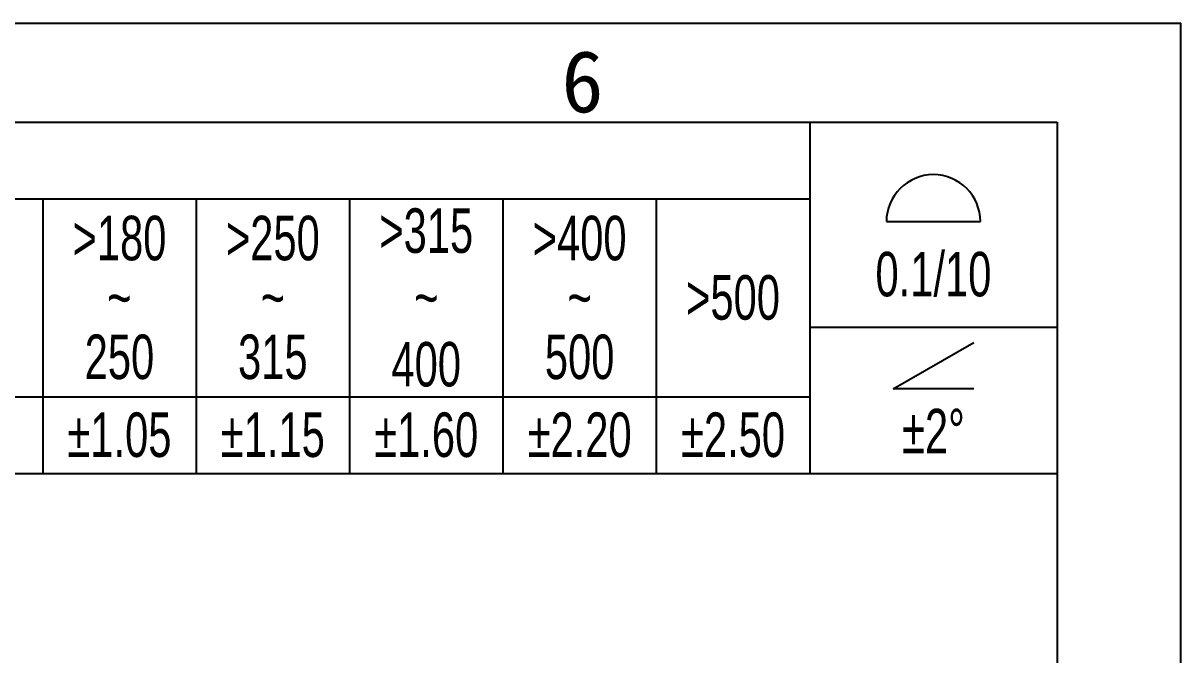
# Model space of a CAD drawing. Header units: millimetres. Extents: x 6 to 292, y 5 to 204.
# Drawn here: x 245.21 to 292, y 178.46 to 204 of the extents above; entities that cross this region are included whole.
import ezdxf

# ---------------------------------------------------------------- set-up
doc = ezdxf.new("R2010")
doc.units = ezdxf.units.MM
for name, color, linetype in [('TEXT', 7, 'Continuous'), ('图框', 7, 'Continuous'), ('尺寸层', 7, 'Continuous'), ('细实线', 7, 'Continuous'), ('轮廓线', 7, 'Continuous')]:
    doc.layers.add(name, color=color, linetype=linetype)
doc.styles.add('SEACAD_Arial', font='arial.ttf')

# ---------------------------------------------------------------- blocks, each defined once
blk = doc.blocks.new('Customer-technical.dft')
at = {"layer": '细实线', "color": 7, "linetype": 'Continuous'}
for p, q in [((-96.8, 0), (0, 0)), ((-10, 0), (-10, -14.2)), ((0, 0), (0, -14.2)), ((-96.8, -3.1), (-10, -3.1)), ((-41, -3.1), (-41, -14.2)), ((-34.8, -3.1), (-34.8, -14.2)), ((-28.6, -3.1), (-28.6, -14.2)), ((-22.4, -3.1), (-22.4, -14.2)), ((-16.2, -3.1), (-16.2, -14.2)), ((-6.9, -4.025), (-3.1, -4.025)), ((-10, -8.291), (0, -8.291)), ((-6.63, -10.786), (-3.37, -8.905)), ((-96.8, -11.1), (-10, -11.1)), ((-3.37, -10.786), (-6.63, -10.786)), ((-96.8, -14.2), (0, -14.2))]:
    blk.add_line(p, q, dxfattribs=at)
blk.add_arc((-5, -4.025), 1.9, 0, 180, dxfattribs=at)
at = {"layer": 'TEXT', "char_height": 1.8, "attachment_point": 5, "style": 'SEACAD_Arial'}
for s, insert, width, line_spacing_factor in [('{\\fAdobe Myungjo Std M|b0||i0||c0|p34;\\C7;\\H1.8;\\W0.7;>315\\P}{\\fAdobe Myungjo Std M|b0||i0||c0|p34;\\C7;\\H1.8;\\W0.7;~\\P}{\\fAdobe Myungjo Std M|b0||i0||c0|p34;\\C7;\\H1.8;\\W0.7;400}', (-25.5, -7.1), 8.06639, 0.9), ('{\\fAdobe Myungjo Std M|b0||i0||c0|p34;\\C7;\\H1.8;\\W0.7;>180\\P}{\\fAdobe Myungjo Std M|b0||i0||c0|p34;\\C7;\\H1.8;\\W0.7;~\\P}{\\fAdobe Myungjo Std M|b0||i0||c0|p34;\\C7;\\H1.8;\\W0.7;250}', (-37.9, -7.1), 6.08001, 0.8), ('{\\fAdobe Myungjo Std M|b0||i0||c0|p34;\\C7;\\H1.8;\\W0.7;>250\\P}{\\fAdobe Myungjo Std M|b0||i0||c0|p34;\\C7;\\H1.8;\\W0.7;~\\P}{\\fAdobe Myungjo Std M|b0||i0||c0|p34;\\C7;\\H1.8;\\W0.7;315}', (-31.7, -7.1), 6.08001, 0.8), ('{\\fAdobe Myungjo Std M|b0||i0||c0|p34;\\C7;\\H1.8;\\W0.7;>400\\P}{\\fAdobe Myungjo Std M|b0||i0||c0|p34;\\C7;\\H1.8;\\W0.7;~\\P}{\\fAdobe Myungjo Std M|b0||i0||c0|p34;\\C7;\\H1.8;\\W0.7;500}', (-19.3, -7.1), 6.08001, 0.8)]:
    blk.add_mtext(s, dxfattribs=dict(at, insert=insert, width=width, line_spacing_factor=line_spacing_factor))
for s, insert, width in [('{\\fAdobe Myungjo Std M|b0||i0||c0|p34;\\C7;\\H1.8;\\W0.7;0.1/10}', (-5, -6.158), 10), ('{\\fAdobe Myungjo Std M|b0||i0||c0|p34;\\C7;\\H1.8;\\W0.7;>500}', (-13.1, -7.1), 6.08001), ('{\\fAdobe Myungjo Std M|b0||i0||c0|p34;\\C7;\\H1.8;\\W0.7;±2°}', (-5, -12.493), 10), ('{\\fAdobe Myungjo Std M|b0||i0||c0|p34;\\C7;\\H1.8;\\W0.7;±1.05}', (-37.9, -12.65), 6.57956), ('{\\fAdobe Myungjo Std M|b0||i0||c0|p34;\\C7;\\H1.8;\\W0.7;±1.15}', (-31.7, -12.65), 6.57956), ('{\\fAdobe Myungjo Std M|b0||i0||c0|p34;\\C7;\\H1.8;\\W0.7;±1.60}', (-25.5, -12.65), 6.57956), ('{\\fAdobe Myungjo Std M|b0||i0||c0|p34;\\C7;\\H1.8;\\W0.7;±2.20}', (-19.3, -12.65), 6.57956), ('{\\fAdobe Myungjo Std M|b0||i0||c0|p34;\\C7;\\H1.8;\\W0.7;±2.50}', (-13.1, -12.65), 6.57956)]:
    blk.add_mtext(s, dxfattribs=dict(at, insert=insert, width=width))
blk = doc.blocks.new('A4-drawing_frame')
at = {"layer": '细实线', "color": 7, "linetype": 'Continuous'}
for p in [(-286.5, 199), (0, 0)]:
    blk.add_line(p, (0, 199), dxfattribs=at)
at = {"layer": '轮廓线', "color": 7, "linetype": 'Continuous'}
for p, q in [((-282, 195), (-5, 195)), ((-5, 195), (-5, 5))]:
    blk.add_line(p, q, dxfattribs=at)
at = {"layer": 'TEXT', "insert": (-25.035, 195.352), "char_height": 2.5, "width": 1.88357, "attachment_point": 7}
blk.add_mtext('{\\f宋体|b0||i0||c0|p34;\\C7;\\H2.5;\\W1.;6}', dxfattribs=at)

msp = doc.modelspace()

# ---------------------------------------------------------------- block references
at = {"layer": '图框', "color": 7}
msp.add_blockref('A4-drawing_frame', (292, 5), dxfattribs=at)
at = {"layer": '尺寸层', "color": 7}
msp.add_blockref('Customer-technical.dft', (287, 200), dxfattribs=at)

doc.saveas('drawing.dxf')
